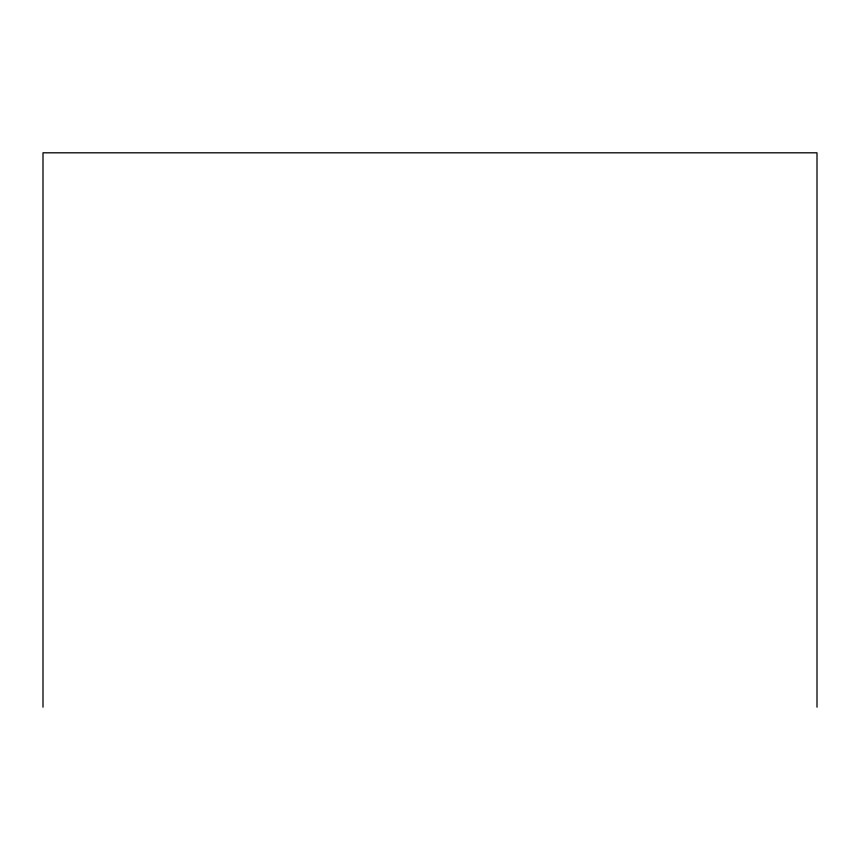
<?xml version="1.0" encoding="UTF-8"?>
<svg xmlns="http://www.w3.org/2000/svg" width="860" height="860" viewBox="0 0 860 860"><rect width="100%" height="100%" fill="white"/><g stroke="black" fill="none" stroke-linecap="round" stroke-linejoin="round"><path stroke-width="1.29" d="M817 707.189L817 152.811L43 152.811L43 707.189"/></g></svg>
